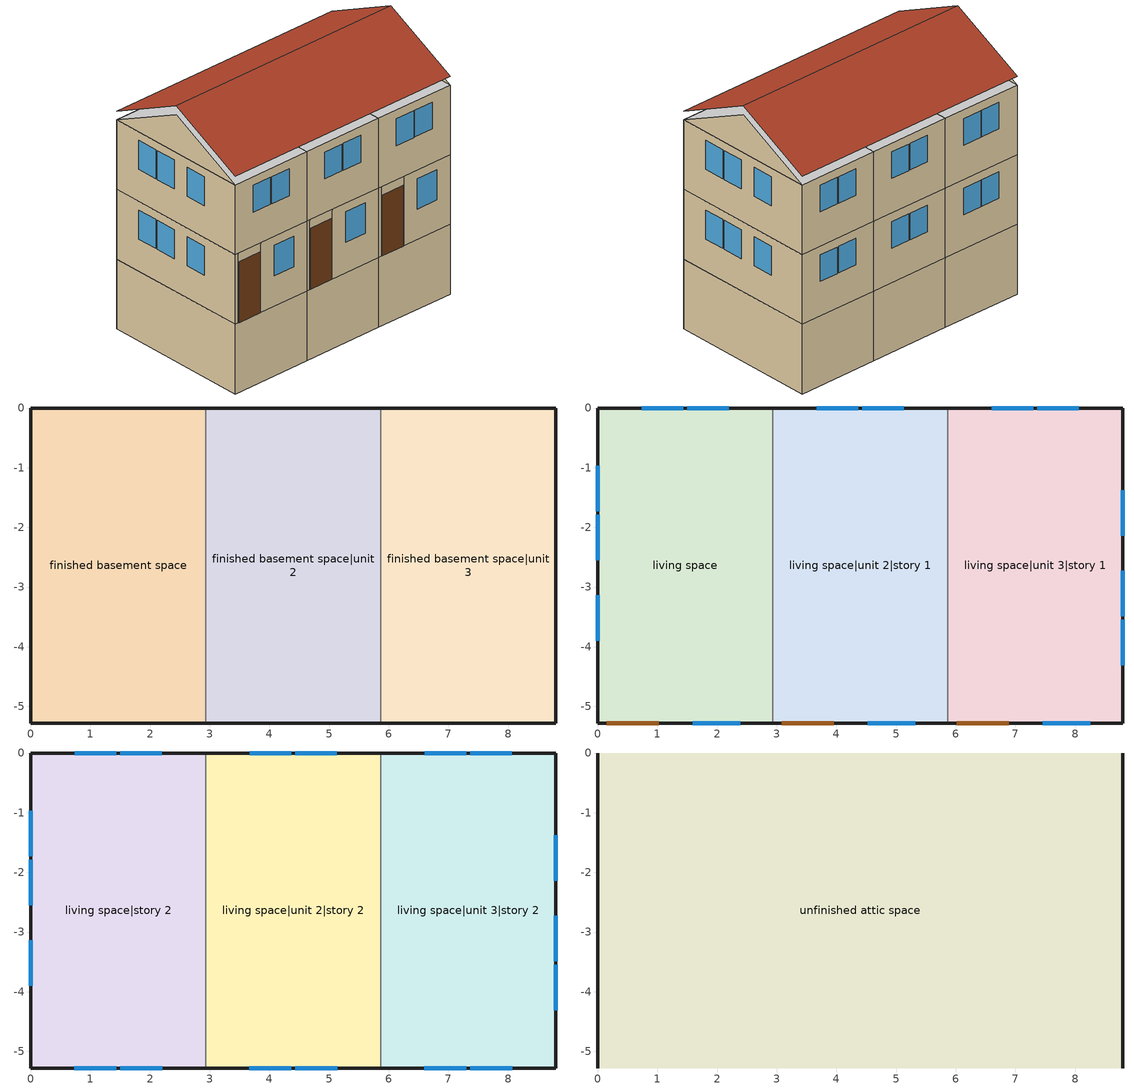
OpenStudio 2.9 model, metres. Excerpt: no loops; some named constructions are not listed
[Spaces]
finished basement space
 floor foundation (FloorFndGrndFinB 1): 0,-5.28 0,0 2.93,0 2.93,-5.28 z-2.44
 wall foundation (WallFndGrndFinB 1): 2.93,0 0,0 0,-5.28 2.93,-5.28 z-2.44:0
 wall to finished basement space|unit 2 (WallIntFinUninsFin Reversed): 2.93,-5.28 2.93,0 z-2.44:0
finished basement space|unit 2
 floor foundation (FloorFndGrndFinB 2): 2.93,-5.28 2.93,0 5.87,0 5.87,-5.28 z-2.44
 wall foundation (WallFndGrndFinB 2): 5.87,0 2.93,0 / 2.93,-5.28 5.87,-5.28 z-2.44:0
 wall to finished basement space|unit 3 (WallIntFinUninsFin): 5.87,-5.28 5.87,0 z-2.44:0
finished basement space|unit 3
 floor foundation (FloorFndGrndFinB): 5.87,-5.28 5.87,0 8.8,0 8.8,-5.28 z-2.44
 wall foundation (WallFndGrndFinB): 5.87,-5.28 8.8,-5.28 8.8,0 5.87,0 z-2.44:0
living space
 floor to finished basement space (FloorFinUninsFin): 0,-5.28 0,0 2.93,0 2.93,-5.28 z0
 wall outside (WallExtInsFin): 2.93,0 0,0 0,-5.28 0.13,-5.28 1.05,-5.28 2.93,-5.28 z0:2.44
 wall to living space|unit 2|story 1 (WallIntFinUninsFin Reversed): 2.93,-5.28 2.93,0 z0:2.44
 window (WindowConstruction): 1.59,-5.28 2.39,-5.28 z1.07:2.13; 2.19,0 1.5,0 / 1.44,0 0.74,0 z1.21:2.13; 0,-0.97 0,-1.73 / 0,-1.79 0,-2.55 / 0,-3.14 0,-3.9 z1.12:2.13
 door (Door): 0.15,-5.28 1.02,-5.28 z0:2.13
living space|unit 2|story 1
 floor to finished basement space|unit 2 (FloorFinUninsFin): 2.93,-5.28 2.93,0 5.87,0 5.87,-5.28 z0
 wall outside (WallExtInsFin): 5.87,0 2.93,0 / 2.93,-5.28 3.06,-5.28 3.98,-5.28 5.87,-5.28 z0:2.44
 wall to living space|unit 3|story 1 (WallIntFinUninsFin Reversed): 5.87,-5.28 5.87,0 z0:2.44
 window (WindowConstruction): 4.52,-5.28 5.32,-5.28 z1.07:2.13; 5.12,0 4.43,0 / 4.37,0 3.67,0 z1.21:2.13
 door (Door): 3.09,-5.28 3.96,-5.28 z0:2.13
living space|unit 3|story 1
 floor to finished basement space|unit 3 (FloorFinUninsFin): 5.87,-5.28 5.87,0 8.8,0 8.8,-5.28 z0
 wall outside (WallExtInsFin): 5.87,-5.28 5.99,-5.28 6.91,-5.28 8.8,-5.28 8.8,0 5.87,0 z0:2.44
 window (WindowConstruction): 7.46,-5.28 8.26,-5.28 z1.07:2.13; 8.06,0 7.36,0 / 7.3,0 6.61,0 z1.21:2.13; 8.8,-4.31 8.8,-3.55 / 8.8,-3.49 8.8,-2.73 / 8.8,-2.14 8.8,-1.38 z1.12:2.13
 door (Door): 6.02,-5.28 6.89,-5.28 z0:2.13
living space|story 2
 floor to living space (FloorFinUninsFin): 0,-5.28 0,0 2.93,0 2.93,-5.28 z2.44
 wall outside (WallExtInsFin): 2.93,0 0,0 0,-5.28 2.93,-5.28 z2.44:4.88
 wall to living space|unit 2|story 2 (WallIntFinUninsFin): 2.93,-5.28 2.93,0 z2.44:4.88
 window (WindowConstruction): 0.73,-5.28 1.44,-5.28 / 1.5,-5.28 2.2,-5.28 z3.63:4.57; 2.19,0 1.5,0 / 1.44,0 0.74,0 z3.65:4.57; 0,-0.97 0,-1.73 / 0,-1.79 0,-2.55 / 0,-3.14 0,-3.9 z3.56:4.57
living space|unit 2|story 2
 floor to living space|unit 2|story 1 (FloorFinUninsFin): 2.93,-5.28 2.93,0 5.87,0 5.87,-5.28 z2.44
 wall outside (WallExtInsFin): 5.87,0 2.93,0 / 2.93,-5.28 5.87,-5.28 z2.44:4.88
 wall to living space|unit 3|story 2 (WallIntFinUninsFin Reversed): 5.87,-5.28 5.87,0 z2.44:4.88
 window (WindowConstruction): 3.66,-5.28 4.37,-5.28 / 4.43,-5.28 5.13,-5.28 z3.63:4.57; 5.12,0 4.43,0 / 4.37,0 3.67,0 z3.65:4.57
living space|unit 3|story 2
 floor to living space|unit 3|story 1 (FloorFinUninsFin): 5.87,-5.28 5.87,0 8.8,0 8.8,-5.28 z2.44
 wall outside (WallExtInsFin): 5.87,-5.28 8.8,-5.28 8.8,0 5.87,0 z2.44:4.88
 window (WindowConstruction): 6.6,-5.28 7.3,-5.28 / 7.36,-5.28 8.07,-5.28 z3.63:4.57; 8.06,0 7.36,0 / 7.3,0 6.61,0 z3.65:4.57; 8.8,-4.31 8.8,-3.55 / 8.8,-3.49 8.8,-2.73 / 8.8,-2.14 8.8,-1.38 z3.56:4.57
unfinished attic space
 floor to living space|unit 2|story 2 (FloorFinInsUnfinAttic): 5.87,0 5.87,-5.28 2.93,-5.28 2.93,0 z4.88
 floor to living space|unit 3|story 2 (FloorFinInsUnfinAttic): 8.8,0 8.8,-5.28 5.87,-5.28 5.87,0 z4.88
 floor to living space|story 2 (FloorFinInsUnfinAttic): 2.93,0 2.93,-5.28 0,-5.28 0,0 z4.88
 wall outside (WallExtUninsUnfin): 0,-2.64,6.2 0,0,4.88 0,-5.28,4.88; 8.8,-2.64,6.2 8.8,-5.28,4.88 8.8,0,4.88
 roof outside (RoofUnfinInsExt): 0,-2.64,6.5 8.8,-2.64,6.5 8.8,0,5.18 0,0,5.18; 8.8,-2.64,6.5 0,-2.64,6.5 0,-5.28,5.18 8.8,-5.28,5.18
[Material] Roughness=Rough
Name | Thickness {m} | Conductivity {W/m-K} | Density {kg/m3} | Specific Heat {J/kg-K} | Thermal Absorptance | Solar Absorptance | Visible Absorptance
FloorUAAdditionalCeilingIns | 0.12827 | 0.0411113 | 16.02 | 1046.75
FloorUATrussandIns | 0.0889 | 0.0436674 | 50.7834 | 1165.1
Drywall 0.5 in. | 0.0127 | 0.160291 | 801 | 837.4 | 0.9 | 0.5 | 0.1
RoofSheathing | 0.01905 | 0.115458 | 512.64 | 1214.23
FloorFinStudAndAirFloor | 0.1397 | 0.557395 | 67.691 | 1210.98
Wood Floor | 0.015875 | 0.115458 | 544.68 | 1214.23
Floor Covering | 0.0127 | 0.0433444 | 54.468 | 1339.84 | 0.9 | 0.9
[Construction]
FloorFinInsUnfinAttic Reversed: Drywall 0.5 in., FloorUATrussandIns, FloorUAAdditionalCeilingIns
FloorFinUninsFin Reversed: Floor Covering, Wood Floor, RoofSheathing, FloorFinStudAndAirFloor, Drywall 0.5 in.
[Schedule:Ruleset]
Name | Default Day Schedule | Summer Design Day Schedule | Winter Design Day Schedule
res nv_1 temp schedule | Schedule Day 14
res nv_1 avail schedule | Schedule Day 15
res mv_1 range exhaust schedule | Schedule Day 18 | res mv_1 range exhaust schedule summer design | res mv_1 range exhaust schedule winter design
res mv_1 bath exhaust schedule | Schedule Day 19 | res mv_1 bath exhaust schedule summer design | res mv_1 bath exhaust schedule winter design
res nv_2 temp schedule | Schedule Day 20
res nv_2 avail schedule | Schedule Day 21
res mv_2 range exhaust schedule | Schedule Day 24 | res mv_2 range exhaust schedule summer design | res mv_2 range exhaust schedule winter design
res mv_2 bath exhaust schedule | Schedule Day 25 | res mv_2 bath exhaust schedule summer design | res mv_2 bath exhaust schedule winter design
res nv_3 temp schedule | Schedule Day 26
res nv_3 avail schedule | Schedule Day 27
res mv_3 range exhaust schedule | Schedule Day 30 | res mv_3 range exhaust schedule summer design | res mv_3 range exhaust schedule winter design
res mv_3 bath exhaust schedule | Schedule Day 31 | res mv_3 bath exhaust schedule summer design | res mv_3 bath exhaust schedule winter design
[Schedule:Day]
Schedule Day 14; Schedule Day 15; Schedule Day 18; res mv_1 range exhaust schedule winter design; Schedule Day 19; res mv_1 bath exhaust schedule winter design; Schedule Day 20; Schedule Day 21; Schedule Day 24; res mv_2 range exhaust schedule winter design; Schedule Day 25; res mv_2 bath exhaust schedule winter design; Schedule Day 26; Schedule Day 27; Schedule Day 30; res mv_3 range exhaust schedule winter design; Schedule Day 31; res mv_3 bath exhaust schedule winter design: 24, 0, 0
res nv_1 temp schedule allday1; res nv_1 temp schedule allday2; res nv_1 temp schedule allday3; res nv_1 temp schedule allday4; res nv_1 temp schedule allday11; res nv_1 temp schedule allday12; res nv_2 temp schedule allday1; res nv_2 temp schedule allday2; res nv_2 temp schedule allday3; res nv_2 temp schedule allday4; res nv_2 temp schedule allday11; res nv_2 temp schedule allday12; res nv_3 temp schedule allday1; res nv_3 temp schedule allday2; res nv_3 temp schedule allday3; res nv_3 temp schedule allday4; res nv_3 temp schedule allday11; res nv_3 temp schedule allday12: 24, 0, 23.8889
res nv_1 temp schedule allday5; res nv_1 temp schedule allday6; res nv_1 temp schedule allday7; res nv_1 temp schedule allday8; res nv_1 temp schedule allday9; res nv_1 temp schedule allday10; res nv_2 temp schedule allday5; res nv_2 temp schedule allday6; res nv_2 temp schedule allday7; res nv_2 temp schedule allday8; res nv_2 temp schedule allday9; res nv_2 temp schedule allday10; res nv_3 temp schedule allday5; res nv_3 temp schedule allday6; res nv_3 temp schedule allday7; res nv_3 temp schedule allday8; res nv_3 temp schedule allday9; res nv_3 temp schedule allday10: 24, 0, 22.2222
res nv_1 availability schedule allday1 on; res nv_1 availability schedule allday1 on 1; res nv_1 availability schedule allday1 on 2; res nv_1 availability schedule allday1 on 3; res nv_1 availability schedule allday1 on 4; res nv_1 availability schedule allday1 on 5; res nv_1 availability schedule allday1 on 6; res nv_1 availability schedule allday1 on 7; res nv_1 availability schedule allday1 on 8; res nv_1 availability schedule allday1 on 9; res nv_1 availability schedule allday1 on 10; res nv_1 availability schedule allday1 on 11; res nv_2 availability schedule allday1 on; res nv_2 availability schedule allday1 on 1; res nv_2 availability schedule allday1 on 2; res nv_2 availability schedule allday1 on 3; res nv_2 availability schedule allday1 on 4; res nv_2 availability schedule allday1 on 5; res nv_2 availability schedule allday1 on 6; res nv_2 availability schedule allday1 on 7; res nv_2 availability schedule allday1 on 8; res nv_2 availability schedule allday1 on 9; res nv_2 availability schedule allday1 on 10; res nv_2 availability schedule allday1 on 11; res nv_3 availability schedule allday1 on; res nv_3 availability schedule allday1 on 1; res nv_3 availability schedule allday1 on 2; res nv_3 availability schedule allday1 on 3; res nv_3 availability schedule allday1 on 4; res nv_3 availability schedule allday1 on 5; res nv_3 availability schedule allday1 on 6; res nv_3 availability schedule allday1 on 7; res nv_3 availability schedule allday1 on 8; res nv_3 availability schedule allday1 on 9; res nv_3 availability schedule allday1 on 10; res nv_3 availability schedule allday1 on 11: 1, 0, 1, 2, 0, 1, 3, 0, 1, 4, 0, 1, 5, 0, 1, 6, 0, 1, 7, 0, 1, 8, 0, 1, 9, 0, 1, 10, 0, 1, 11, 0, 1, 12, 0, 1, 13, 0, 1, 14, 0, 1, 15, 0, 1, 16, 0, 1, 17, 0, 1, 18, 0, 1, 19, 0, 1, 20, 0, 1, 21, 0, 1, 22, 0, 1, 23, 0, 1, 24, 0, 1
res mv_1 range exhaust schedule allday1; res mv_1 range exhaust schedule allday2; res mv_1 range exhaust schedule allday3; res mv_1 range exhaust schedule allday4; res mv_1 range exhaust schedule allday5; res mv_1 range exhaust schedule allday6; res mv_1 range exhaust schedule allday7; res mv_1 range exhaust schedule allday8; res mv_1 range exhaust schedule allday9; res mv_1 range exhaust schedule allday10; res mv_1 range exhaust schedule allday11; res mv_1 range exhaust schedule allday12; res mv_2 range exhaust schedule allday1; res mv_2 range exhaust schedule allday2; res mv_2 range exhaust schedule allday3; res mv_2 range exhaust schedule allday4; res mv_2 range exhaust schedule allday5; res mv_2 range exhaust schedule allday6; res mv_2 range exhaust schedule allday7; res mv_2 range exhaust schedule allday8; res mv_2 range exhaust schedule allday9; res mv_2 range exhaust schedule allday10; res mv_2 range exhaust schedule allday11; res mv_2 range exhaust schedule allday12; res mv_3 range exhaust schedule allday1; res mv_3 range exhaust schedule allday2; res mv_3 range exhaust schedule allday3; res mv_3 range exhaust schedule allday4; res mv_3 range exhaust schedule allday5; res mv_3 range exhaust schedule allday6; res mv_3 range exhaust schedule allday7; res mv_3 range exhaust schedule allday8; res mv_3 range exhaust schedule allday9; res mv_3 range exhaust schedule allday10; res mv_3 range exhaust schedule allday11; res mv_3 range exhaust schedule allday12: 15, 0, 0, 16, 0, 1, 24, 0, 0
res mv_1 range exhaust schedule summer design; res mv_1 bath exhaust schedule summer design; res mv_2 range exhaust schedule summer design; res mv_2 bath exhaust schedule summer design; res mv_3 range exhaust schedule summer design; res mv_3 bath exhaust schedule summer design: 24, 0, 1
res mv_1 bath exhaust schedule allday1; res mv_1 bath exhaust schedule allday2; res mv_1 bath exhaust schedule allday3; res mv_1 bath exhaust schedule allday4; res mv_1 bath exhaust schedule allday5; res mv_1 bath exhaust schedule allday6; res mv_1 bath exhaust schedule allday7; res mv_1 bath exhaust schedule allday8; res mv_1 bath exhaust schedule allday9; res mv_1 bath exhaust schedule allday10; res mv_1 bath exhaust schedule allday11; res mv_1 bath exhaust schedule allday12; res mv_2 bath exhaust schedule allday1; res mv_2 bath exhaust schedule allday2; res mv_2 bath exhaust schedule allday3; res mv_2 bath exhaust schedule allday4; res mv_2 bath exhaust schedule allday5; res mv_2 bath exhaust schedule allday6; res mv_2 bath exhaust schedule allday7; res mv_2 bath exhaust schedule allday8; res mv_2 bath exhaust schedule allday9; res mv_2 bath exhaust schedule allday10; res mv_2 bath exhaust schedule allday11; res mv_2 bath exhaust schedule allday12; res mv_3 bath exhaust schedule allday1; res mv_3 bath exhaust schedule allday2; res mv_3 bath exhaust schedule allday3; res mv_3 bath exhaust schedule allday4; res mv_3 bath exhaust schedule allday5; res mv_3 bath exhaust schedule allday6; res mv_3 bath exhaust schedule allday7; res mv_3 bath exhaust schedule allday8; res mv_3 bath exhaust schedule allday9; res mv_3 bath exhaust schedule allday10; res mv_3 bath exhaust schedule allday11; res mv_3 bath exhaust schedule allday12: 4, 0, 0, 5, 0, 1, 24, 0, 0
[Schedule:Rule] Apply Monday=Yes; Apply Wednesday=Yes; Apply Friday=Yes; Date Specification Type=DateRange; Start Day=1
Name | Schedule Ruleset | Rule Order | Day Schedule | Apply Sunday | Apply Tuesday | Apply Thursday | Apply Saturday | Start Month | End Month | End Day
res nv_1 temp schedule allday rule1 | res nv_1 temp schedule | 11 | res nv_1 temp schedule allday1 | Yes | Yes | Yes | Yes | 1 | 1 | 31
res nv_1 temp schedule allday rule2 | res nv_1 temp schedule | 10 | res nv_1 temp schedule allday2 | Yes | Yes | Yes | Yes | 2 | 2 | 28
res nv_1 temp schedule allday rule3 | res nv_1 temp schedule | 9 | res nv_1 temp schedule allday3 | Yes | Yes | Yes | Yes | 3 | 3 | 31
res nv_1 temp schedule allday rule4 | res nv_1 temp schedule | 8 | res nv_1 temp schedule allday4 | Yes | Yes | Yes | Yes | 4 | 4 | 30
res nv_1 temp schedule allday rule5 | res nv_1 temp schedule | 7 | res nv_1 temp schedule allday5 | Yes | Yes | Yes | Yes | 5 | 5 | 31
res nv_1 temp schedule allday rule6 | res nv_1 temp schedule | 6 | res nv_1 temp schedule allday6 | Yes | Yes | Yes | Yes | 6 | 6 | 30
res nv_1 temp schedule allday rule7 | res nv_1 temp schedule | 5 | res nv_1 temp schedule allday7 | Yes | Yes | Yes | Yes | 7 | 7 | 31
res nv_1 temp schedule allday rule8 | res nv_1 temp schedule | 4 | res nv_1 temp schedule allday8 | Yes | Yes | Yes | Yes | 8 | 8 | 31
res nv_1 temp schedule allday rule9 | res nv_1 temp schedule | 3 | res nv_1 temp schedule allday9 | Yes | Yes | Yes | Yes | 9 | 9 | 30
res nv_1 temp schedule allday rule10 | res nv_1 temp schedule | 2 | res nv_1 temp schedule allday10 | Yes | Yes | Yes | Yes | 10 | 10 | 31
res nv_1 temp schedule allday rule11 | res nv_1 temp schedule | 1 | res nv_1 temp schedule allday11 | Yes | Yes | Yes | Yes | 11 | 11 | 30
res nv_1 temp schedule allday rule12 | res nv_1 temp schedule | 0 | res nv_1 temp schedule allday12 | Yes | Yes | Yes | Yes | 12 | 12 | 31
res nv_1 availability schedule allday ruleset1 on | res nv_1 avail schedule | 11 | res nv_1 availability schedule allday1 on |  |  |  |  | 1 | 1 | 31
res nv_1 availability schedule allday ruleset2 on | res nv_1 avail schedule | 10 | res nv_1 availability schedule allday1 on 1 |  |  |  |  | 2 | 2 | 28
res nv_1 availability schedule allday ruleset3 on | res nv_1 avail schedule | 9 | res nv_1 availability schedule allday1 on 2 |  |  |  |  | 3 | 3 | 31
res nv_1 availability schedule allday ruleset4 on | res nv_1 avail schedule | 8 | res nv_1 availability schedule allday1 on 3 |  |  |  |  | 4 | 4 | 30
res nv_1 availability schedule allday ruleset5 on | res nv_1 avail schedule | 7 | res nv_1 availability schedule allday1 on 4 |  |  |  |  | 5 | 5 | 31
res nv_1 availability schedule allday ruleset6 on | res nv_1 avail schedule | 6 | res nv_1 availability schedule allday1 on 5 |  |  |  |  | 6 | 6 | 30
res nv_1 availability schedule allday ruleset7 on | res nv_1 avail schedule | 5 | res nv_1 availability schedule allday1 on 6 |  |  |  |  | 7 | 7 | 31
res nv_1 availability schedule allday ruleset8 on | res nv_1 avail schedule | 4 | res nv_1 availability schedule allday1 on 7 |  |  |  |  | 8 | 8 | 31
res nv_1 availability schedule allday ruleset9 on | res nv_1 avail schedule | 3 | res nv_1 availability schedule allday1 on 8 |  |  |  |  | 9 | 9 | 30
res nv_1 availability schedule allday ruleset10 on | res nv_1 avail schedule | 2 | res nv_1 availability schedule allday1 on 9 |  |  |  |  | 10 | 10 | 31
res nv_1 availability schedule allday ruleset11 on | res nv_1 avail schedule | 1 | res nv_1 availability schedule allday1 on 10 |  |  |  |  | 11 | 11 | 30
res nv_1 availability schedule allday ruleset12 on | res nv_1 avail schedule | 0 | res nv_1 availability schedule allday1 on 11 |  |  |  |  | 12 | 12 | 31
res mv_1 range exhaust schedule allday rule1 | res mv_1 range exhaust schedule | 11 | res mv_1 range exhaust schedule allday1 | Yes | Yes | Yes | Yes | 1 | 1 | 31
res mv_1 range exhaust schedule allday rule2 | res mv_1 range exhaust schedule | 10 | res mv_1 range exhaust schedule allday2 | Yes | Yes | Yes | Yes | 2 | 2 | 28
res mv_1 range exhaust schedule allday rule3 | res mv_1 range exhaust schedule | 9 | res mv_1 range exhaust schedule allday3 | Yes | Yes | Yes | Yes | 3 | 3 | 31
res mv_1 range exhaust schedule allday rule4 | res mv_1 range exhaust schedule | 8 | res mv_1 range exhaust schedule allday4 | Yes | Yes | Yes | Yes | 4 | 4 | 30
res mv_1 range exhaust schedule allday rule5 | res mv_1 range exhaust schedule | 7 | res mv_1 range exhaust schedule allday5 | Yes | Yes | Yes | Yes | 5 | 5 | 31
res mv_1 range exhaust schedule allday rule6 | res mv_1 range exhaust schedule | 6 | res mv_1 range exhaust schedule allday6 | Yes | Yes | Yes | Yes | 6 | 6 | 30
res mv_1 range exhaust schedule allday rule7 | res mv_1 range exhaust schedule | 5 | res mv_1 range exhaust schedule allday7 | Yes | Yes | Yes | Yes | 7 | 7 | 31
res mv_1 range exhaust schedule allday rule8 | res mv_1 range exhaust schedule | 4 | res mv_1 range exhaust schedule allday8 | Yes | Yes | Yes | Yes | 8 | 8 | 31
res mv_1 range exhaust schedule allday rule9 | res mv_1 range exhaust schedule | 3 | res mv_1 range exhaust schedule allday9 | Yes | Yes | Yes | Yes | 9 | 9 | 30
res mv_1 range exhaust schedule allday rule10 | res mv_1 range exhaust schedule | 2 | res mv_1 range exhaust schedule allday10 | Yes | Yes | Yes | Yes | 10 | 10 | 31
res mv_1 range exhaust schedule allday rule11 | res mv_1 range exhaust schedule | 1 | res mv_1 range exhaust schedule allday11 | Yes | Yes | Yes | Yes | 11 | 11 | 30
res mv_1 range exhaust schedule allday rule12 | res mv_1 range exhaust schedule | 0 | res mv_1 range exhaust schedule allday12 | Yes | Yes | Yes | Yes | 12 | 12 | 31
res mv_1 bath exhaust schedule allday rule1 | res mv_1 bath exhaust schedule | 11 | res mv_1 bath exhaust schedule allday1 | Yes | Yes | Yes | Yes | 1 | 1 | 31
res mv_1 bath exhaust schedule allday rule2 | res mv_1 bath exhaust schedule | 10 | res mv_1 bath exhaust schedule allday2 | Yes | Yes | Yes | Yes | 2 | 2 | 28
res mv_1 bath exhaust schedule allday rule3 | res mv_1 bath exhaust schedule | 9 | res mv_1 bath exhaust schedule allday3 | Yes | Yes | Yes | Yes | 3 | 3 | 31
res mv_1 bath exhaust schedule allday rule4 | res mv_1 bath exhaust schedule | 8 | res mv_1 bath exhaust schedule allday4 | Yes | Yes | Yes | Yes | 4 | 4 | 30
res mv_1 bath exhaust schedule allday rule5 | res mv_1 bath exhaust schedule | 7 | res mv_1 bath exhaust schedule allday5 | Yes | Yes | Yes | Yes | 5 | 5 | 31
res mv_1 bath exhaust schedule allday rule6 | res mv_1 bath exhaust schedule | 6 | res mv_1 bath exhaust schedule allday6 | Yes | Yes | Yes | Yes | 6 | 6 | 30
res mv_1 bath exhaust schedule allday rule7 | res mv_1 bath exhaust schedule | 5 | res mv_1 bath exhaust schedule allday7 | Yes | Yes | Yes | Yes | 7 | 7 | 31
res mv_1 bath exhaust schedule allday rule8 | res mv_1 bath exhaust schedule | 4 | res mv_1 bath exhaust schedule allday8 | Yes | Yes | Yes | Yes | 8 | 8 | 31
res mv_1 bath exhaust schedule allday rule9 | res mv_1 bath exhaust schedule | 3 | res mv_1 bath exhaust schedule allday9 | Yes | Yes | Yes | Yes | 9 | 9 | 30
res mv_1 bath exhaust schedule allday rule10 | res mv_1 bath exhaust schedule | 2 | res mv_1 bath exhaust schedule allday10 | Yes | Yes | Yes | Yes | 10 | 10 | 31
res mv_1 bath exhaust schedule allday rule11 | res mv_1 bath exhaust schedule | 1 | res mv_1 bath exhaust schedule allday11 | Yes | Yes | Yes | Yes | 11 | 11 | 30
res mv_1 bath exhaust schedule allday rule12 | res mv_1 bath exhaust schedule | 0 | res mv_1 bath exhaust schedule allday12 | Yes | Yes | Yes | Yes | 12 | 12 | 31
res nv_2 temp schedule allday rule1 | res nv_2 temp schedule | 11 | res nv_2 temp schedule allday1 | Yes | Yes | Yes | Yes | 1 | 1 | 31
res nv_2 temp schedule allday rule2 | res nv_2 temp schedule | 10 | res nv_2 temp schedule allday2 | Yes | Yes | Yes | Yes | 2 | 2 | 28
res nv_2 temp schedule allday rule3 | res nv_2 temp schedule | 9 | res nv_2 temp schedule allday3 | Yes | Yes | Yes | Yes | 3 | 3 | 31
res nv_2 temp schedule allday rule4 | res nv_2 temp schedule | 8 | res nv_2 temp schedule allday4 | Yes | Yes | Yes | Yes | 4 | 4 | 30
res nv_2 temp schedule allday rule5 | res nv_2 temp schedule | 7 | res nv_2 temp schedule allday5 | Yes | Yes | Yes | Yes | 5 | 5 | 31
res nv_2 temp schedule allday rule6 | res nv_2 temp schedule | 6 | res nv_2 temp schedule allday6 | Yes | Yes | Yes | Yes | 6 | 6 | 30
res nv_2 temp schedule allday rule7 | res nv_2 temp schedule | 5 | res nv_2 temp schedule allday7 | Yes | Yes | Yes | Yes | 7 | 7 | 31
res nv_2 temp schedule allday rule8 | res nv_2 temp schedule | 4 | res nv_2 temp schedule allday8 | Yes | Yes | Yes | Yes | 8 | 8 | 31
res nv_2 temp schedule allday rule9 | res nv_2 temp schedule | 3 | res nv_2 temp schedule allday9 | Yes | Yes | Yes | Yes | 9 | 9 | 30
res nv_2 temp schedule allday rule10 | res nv_2 temp schedule | 2 | res nv_2 temp schedule allday10 | Yes | Yes | Yes | Yes | 10 | 10 | 31
res nv_2 temp schedule allday rule11 | res nv_2 temp schedule | 1 | res nv_2 temp schedule allday11 | Yes | Yes | Yes | Yes | 11 | 11 | 30
res nv_2 temp schedule allday rule12 | res nv_2 temp schedule | 0 | res nv_2 temp schedule allday12 | Yes | Yes | Yes | Yes | 12 | 12 | 31
res nv_2 availability schedule allday ruleset1 on | res nv_2 avail schedule | 11 | res nv_2 availability schedule allday1 on |  |  |  |  | 1 | 1 | 31
res nv_2 availability schedule allday ruleset2 on | res nv_2 avail schedule | 10 | res nv_2 availability schedule allday1 on 1 |  |  |  |  | 2 | 2 | 28
res nv_2 availability schedule allday ruleset3 on | res nv_2 avail schedule | 9 | res nv_2 availability schedule allday1 on 2 |  |  |  |  | 3 | 3 | 31
res nv_2 availability schedule allday ruleset4 on | res nv_2 avail schedule | 8 | res nv_2 availability schedule allday1 on 3 |  |  |  |  | 4 | 4 | 30
res nv_2 availability schedule allday ruleset5 on | res nv_2 avail schedule | 7 | res nv_2 availability schedule allday1 on 4 |  |  |  |  | 5 | 5 | 31
res nv_2 availability schedule allday ruleset6 on | res nv_2 avail schedule | 6 | res nv_2 availability schedule allday1 on 5 |  |  |  |  | 6 | 6 | 30
res nv_2 availability schedule allday ruleset7 on | res nv_2 avail schedule | 5 | res nv_2 availability schedule allday1 on 6 |  |  |  |  | 7 | 7 | 31
res nv_2 availability schedule allday ruleset8 on | res nv_2 avail schedule | 4 | res nv_2 availability schedule allday1 on 7 |  |  |  |  | 8 | 8 | 31
res nv_2 availability schedule allday ruleset9 on | res nv_2 avail schedule | 3 | res nv_2 availability schedule allday1 on 8 |  |  |  |  | 9 | 9 | 30
res nv_2 availability schedule allday ruleset10 on | res nv_2 avail schedule | 2 | res nv_2 availability schedule allday1 on 9 |  |  |  |  | 10 | 10 | 31
res nv_2 availability schedule allday ruleset11 on | res nv_2 avail schedule | 1 | res nv_2 availability schedule allday1 on 10 |  |  |  |  | 11 | 11 | 30
res nv_2 availability schedule allday ruleset12 on | res nv_2 avail schedule | 0 | res nv_2 availability schedule allday1 on 11 |  |  |  |  | 12 | 12 | 31
res mv_2 range exhaust schedule allday rule1 | res mv_2 range exhaust schedule | 11 | res mv_2 range exhaust schedule allday1 | Yes | Yes | Yes | Yes | 1 | 1 | 31
res mv_2 range exhaust schedule allday rule2 | res mv_2 range exhaust schedule | 10 | res mv_2 range exhaust schedule allday2 | Yes | Yes | Yes | Yes | 2 | 2 | 28
res mv_2 range exhaust schedule allday rule3 | res mv_2 range exhaust schedule | 9 | res mv_2 range exhaust schedule allday3 | Yes | Yes | Yes | Yes | 3 | 3 | 31
res mv_2 range exhaust schedule allday rule4 | res mv_2 range exhaust schedule | 8 | res mv_2 range exhaust schedule allday4 | Yes | Yes | Yes | Yes | 4 | 4 | 30
res mv_2 range exhaust schedule allday rule5 | res mv_2 range exhaust schedule | 7 | res mv_2 range exhaust schedule allday5 | Yes | Yes | Yes | Yes | 5 | 5 | 31
res mv_2 range exhaust schedule allday rule6 | res mv_2 range exhaust schedule | 6 | res mv_2 range exhaust schedule allday6 | Yes | Yes | Yes | Yes | 6 | 6 | 30
res mv_2 range exhaust schedule allday rule7 | res mv_2 range exhaust schedule | 5 | res mv_2 range exhaust schedule allday7 | Yes | Yes | Yes | Yes | 7 | 7 | 31
res mv_2 range exhaust schedule allday rule8 | res mv_2 range exhaust schedule | 4 | res mv_2 range exhaust schedule allday8 | Yes | Yes | Yes | Yes | 8 | 8 | 31
res mv_2 range exhaust schedule allday rule9 | res mv_2 range exhaust schedule | 3 | res mv_2 range exhaust schedule allday9 | Yes | Yes | Yes | Yes | 9 | 9 | 30
res mv_2 range exhaust schedule allday rule10 | res mv_2 range exhaust schedule | 2 | res mv_2 range exhaust schedule allday10 | Yes | Yes | Yes | Yes | 10 | 10 | 31
res mv_2 range exhaust schedule allday rule11 | res mv_2 range exhaust schedule | 1 | res mv_2 range exhaust schedule allday11 | Yes | Yes | Yes | Yes | 11 | 11 | 30
res mv_2 range exhaust schedule allday rule12 | res mv_2 range exhaust schedule | 0 | res mv_2 range exhaust schedule allday12 | Yes | Yes | Yes | Yes | 12 | 12 | 31
res mv_2 bath exhaust schedule allday rule1 | res mv_2 bath exhaust schedule | 11 | res mv_2 bath exhaust schedule allday1 | Yes | Yes | Yes | Yes | 1 | 1 | 31
res mv_2 bath exhaust schedule allday rule2 | res mv_2 bath exhaust schedule | 10 | res mv_2 bath exhaust schedule allday2 | Yes | Yes | Yes | Yes | 2 | 2 | 28
res mv_2 bath exhaust schedule allday rule3 | res mv_2 bath exhaust schedule | 9 | res mv_2 bath exhaust schedule allday3 | Yes | Yes | Yes | Yes | 3 | 3 | 31
res mv_2 bath exhaust schedule allday rule4 | res mv_2 bath exhaust schedule | 8 | res mv_2 bath exhaust schedule allday4 | Yes | Yes | Yes | Yes | 4 | 4 | 30
res mv_2 bath exhaust schedule allday rule5 | res mv_2 bath exhaust schedule | 7 | res mv_2 bath exhaust schedule allday5 | Yes | Yes | Yes | Yes | 5 | 5 | 31
res mv_2 bath exhaust schedule allday rule6 | res mv_2 bath exhaust schedule | 6 | res mv_2 bath exhaust schedule allday6 | Yes | Yes | Yes | Yes | 6 | 6 | 30
res mv_2 bath exhaust schedule allday rule7 | res mv_2 bath exhaust schedule | 5 | res mv_2 bath exhaust schedule allday7 | Yes | Yes | Yes | Yes | 7 | 7 | 31
res mv_2 bath exhaust schedule allday rule8 | res mv_2 bath exhaust schedule | 4 | res mv_2 bath exhaust schedule allday8 | Yes | Yes | Yes | Yes | 8 | 8 | 31
res mv_2 bath exhaust schedule allday rule9 | res mv_2 bath exhaust schedule | 3 | res mv_2 bath exhaust schedule allday9 | Yes | Yes | Yes | Yes | 9 | 9 | 30
res mv_2 bath exhaust schedule allday rule10 | res mv_2 bath exhaust schedule | 2 | res mv_2 bath exhaust schedule allday10 | Yes | Yes | Yes | Yes | 10 | 10 | 31
res mv_2 bath exhaust schedule allday rule11 | res mv_2 bath exhaust schedule | 1 | res mv_2 bath exhaust schedule allday11 | Yes | Yes | Yes | Yes | 11 | 11 | 30
res mv_2 bath exhaust schedule allday rule12 | res mv_2 bath exhaust schedule | 0 | res mv_2 bath exhaust schedule allday12 | Yes | Yes | Yes | Yes | 12 | 12 | 31
res nv_3 temp schedule allday rule1 | res nv_3 temp schedule | 11 | res nv_3 temp schedule allday1 | Yes | Yes | Yes | Yes | 1 | 1 | 31
res nv_3 temp schedule allday rule2 | res nv_3 temp schedule | 10 | res nv_3 temp schedule allday2 | Yes | Yes | Yes | Yes | 2 | 2 | 28
res nv_3 temp schedule allday rule3 | res nv_3 temp schedule | 9 | res nv_3 temp schedule allday3 | Yes | Yes | Yes | Yes | 3 | 3 | 31
res nv_3 temp schedule allday rule4 | res nv_3 temp schedule | 8 | res nv_3 temp schedule allday4 | Yes | Yes | Yes | Yes | 4 | 4 | 30
res nv_3 temp schedule allday rule5 | res nv_3 temp schedule | 7 | res nv_3 temp schedule allday5 | Yes | Yes | Yes | Yes | 5 | 5 | 31
res nv_3 temp schedule allday rule6 | res nv_3 temp schedule | 6 | res nv_3 temp schedule allday6 | Yes | Yes | Yes | Yes | 6 | 6 | 30
res nv_3 temp schedule allday rule7 | res nv_3 temp schedule | 5 | res nv_3 temp schedule allday7 | Yes | Yes | Yes | Yes | 7 | 7 | 31
res nv_3 temp schedule allday rule8 | res nv_3 temp schedule | 4 | res nv_3 temp schedule allday8 | Yes | Yes | Yes | Yes | 8 | 8 | 31
res nv_3 temp schedule allday rule9 | res nv_3 temp schedule | 3 | res nv_3 temp schedule allday9 | Yes | Yes | Yes | Yes | 9 | 9 | 30
res nv_3 temp schedule allday rule10 | res nv_3 temp schedule | 2 | res nv_3 temp schedule allday10 | Yes | Yes | Yes | Yes | 10 | 10 | 31
res nv_3 temp schedule allday rule11 | res nv_3 temp schedule | 1 | res nv_3 temp schedule allday11 | Yes | Yes | Yes | Yes | 11 | 11 | 30
res nv_3 temp schedule allday rule12 | res nv_3 temp schedule | 0 | res nv_3 temp schedule allday12 | Yes | Yes | Yes | Yes | 12 | 12 | 31
res nv_3 availability schedule allday ruleset1 on | res nv_3 avail schedule | 11 | res nv_3 availability schedule allday1 on |  |  |  |  | 1 | 1 | 31
res nv_3 availability schedule allday ruleset2 on | res nv_3 avail schedule | 10 | res nv_3 availability schedule allday1 on 1 |  |  |  |  | 2 | 2 | 28
res nv_3 availability schedule allday ruleset3 on | res nv_3 avail schedule | 9 | res nv_3 availability schedule allday1 on 2 |  |  |  |  | 3 | 3 | 31
res nv_3 availability schedule allday ruleset4 on | res nv_3 avail schedule | 8 | res nv_3 availability schedule allday1 on 3 |  |  |  |  | 4 | 4 | 30
res nv_3 availability schedule allday ruleset5 on | res nv_3 avail schedule | 7 | res nv_3 availability schedule allday1 on 4 |  |  |  |  | 5 | 5 | 31
res nv_3 availability schedule allday ruleset6 on | res nv_3 avail schedule | 6 | res nv_3 availability schedule allday1 on 5 |  |  |  |  | 6 | 6 | 30
res nv_3 availability schedule allday ruleset7 on | res nv_3 avail schedule | 5 | res nv_3 availability schedule allday1 on 6 |  |  |  |  | 7 | 7 | 31
res nv_3 availability schedule allday ruleset8 on | res nv_3 avail schedule | 4 | res nv_3 availability schedule allday1 on 7 |  |  |  |  | 8 | 8 | 31
res nv_3 availability schedule allday ruleset9 on | res nv_3 avail schedule | 3 | res nv_3 availability schedule allday1 on 8 |  |  |  |  | 9 | 9 | 30
res nv_3 availability schedule allday ruleset10 on | res nv_3 avail schedule | 2 | res nv_3 availability schedule allday1 on 9 |  |  |  |  | 10 | 10 | 31
res nv_3 availability schedule allday ruleset11 on | res nv_3 avail schedule | 1 | res nv_3 availability schedule allday1 on 10 |  |  |  |  | 11 | 11 | 30
res nv_3 availability schedule allday ruleset12 on | res nv_3 avail schedule | 0 | res nv_3 availability schedule allday1 on 11 |  |  |  |  | 12 | 12 | 31
res mv_3 range exhaust schedule allday rule1 | res mv_3 range exhaust schedule | 11 | res mv_3 range exhaust schedule allday1 | Yes | Yes | Yes | Yes | 1 | 1 | 31
res mv_3 range exhaust schedule allday rule2 | res mv_3 range exhaust schedule | 10 | res mv_3 range exhaust schedule allday2 | Yes | Yes | Yes | Yes | 2 | 2 | 28
res mv_3 range exhaust schedule allday rule3 | res mv_3 range exhaust schedule | 9 | res mv_3 range exhaust schedule allday3 | Yes | Yes | Yes | Yes | 3 | 3 | 31
res mv_3 range exhaust schedule allday rule4 | res mv_3 range exhaust schedule | 8 | res mv_3 range exhaust schedule allday4 | Yes | Yes | Yes | Yes | 4 | 4 | 30
res mv_3 range exhaust schedule allday rule5 | res mv_3 range exhaust schedule | 7 | res mv_3 range exhaust schedule allday5 | Yes | Yes | Yes | Yes | 5 | 5 | 31
res mv_3 range exhaust schedule allday rule6 | res mv_3 range exhaust schedule | 6 | res mv_3 range exhaust schedule allday6 | Yes | Yes | Yes | Yes | 6 | 6 | 30
res mv_3 range exhaust schedule allday rule7 | res mv_3 range exhaust schedule | 5 | res mv_3 range exhaust schedule allday7 | Yes | Yes | Yes | Yes | 7 | 7 | 31
res mv_3 range exhaust schedule allday rule8 | res mv_3 range exhaust schedule | 4 | res mv_3 range exhaust schedule allday8 | Yes | Yes | Yes | Yes | 8 | 8 | 31
res mv_3 range exhaust schedule allday rule9 | res mv_3 range exhaust schedule | 3 | res mv_3 range exhaust schedule allday9 | Yes | Yes | Yes | Yes | 9 | 9 | 30
res mv_3 range exhaust schedule allday rule10 | res mv_3 range exhaust schedule | 2 | res mv_3 range exhaust schedule allday10 | Yes | Yes | Yes | Yes | 10 | 10 | 31
res mv_3 range exhaust schedule allday rule11 | res mv_3 range exhaust schedule | 1 | res mv_3 range exhaust schedule allday11 | Yes | Yes | Yes | Yes | 11 | 11 | 30
res mv_3 range exhaust schedule allday rule12 | res mv_3 range exhaust schedule | 0 | res mv_3 range exhaust schedule allday12 | Yes | Yes | Yes | Yes | 12 | 12 | 31
res mv_3 bath exhaust schedule allday rule1 | res mv_3 bath exhaust schedule | 11 | res mv_3 bath exhaust schedule allday1 | Yes | Yes | Yes | Yes | 1 | 1 | 31
res mv_3 bath exhaust schedule allday rule2 | res mv_3 bath exhaust schedule | 10 | res mv_3 bath exhaust schedule allday2 | Yes | Yes | Yes | Yes | 2 | 2 | 28
res mv_3 bath exhaust schedule allday rule3 | res mv_3 bath exhaust schedule | 9 | res mv_3 bath exhaust schedule allday3 | Yes | Yes | Yes | Yes | 3 | 3 | 31
res mv_3 bath exhaust schedule allday rule4 | res mv_3 bath exhaust schedule | 8 | res mv_3 bath exhaust schedule allday4 | Yes | Yes | Yes | Yes | 4 | 4 | 30
res mv_3 bath exhaust schedule allday rule5 | res mv_3 bath exhaust schedule | 7 | res mv_3 bath exhaust schedule allday5 | Yes | Yes | Yes | Yes | 5 | 5 | 31
res mv_3 bath exhaust schedule allday rule6 | res mv_3 bath exhaust schedule | 6 | res mv_3 bath exhaust schedule allday6 | Yes | Yes | Yes | Yes | 6 | 6 | 30
res mv_3 bath exhaust schedule allday rule7 | res mv_3 bath exhaust schedule | 5 | res mv_3 bath exhaust schedule allday7 | Yes | Yes | Yes | Yes | 7 | 7 | 31
res mv_3 bath exhaust schedule allday rule8 | res mv_3 bath exhaust schedule | 4 | res mv_3 bath exhaust schedule allday8 | Yes | Yes | Yes | Yes | 8 | 8 | 31
res mv_3 bath exhaust schedule allday rule9 | res mv_3 bath exhaust schedule | 3 | res mv_3 bath exhaust schedule allday9 | Yes | Yes | Yes | Yes | 9 | 9 | 30
res mv_3 bath exhaust schedule allday rule10 | res mv_3 bath exhaust schedule | 2 | res mv_3 bath exhaust schedule allday10 | Yes | Yes | Yes | Yes | 10 | 10 | 31
res mv_3 bath exhaust schedule allday rule11 | res mv_3 bath exhaust schedule | 1 | res mv_3 bath exhaust schedule allday11 | Yes | Yes | Yes | Yes | 11 | 11 | 30
res mv_3 bath exhaust schedule allday rule12 | res mv_3 bath exhaust schedule | 0 | res mv_3 bath exhaust schedule allday12 | Yes | Yes | Yes | Yes | 12 | 12 | 31
